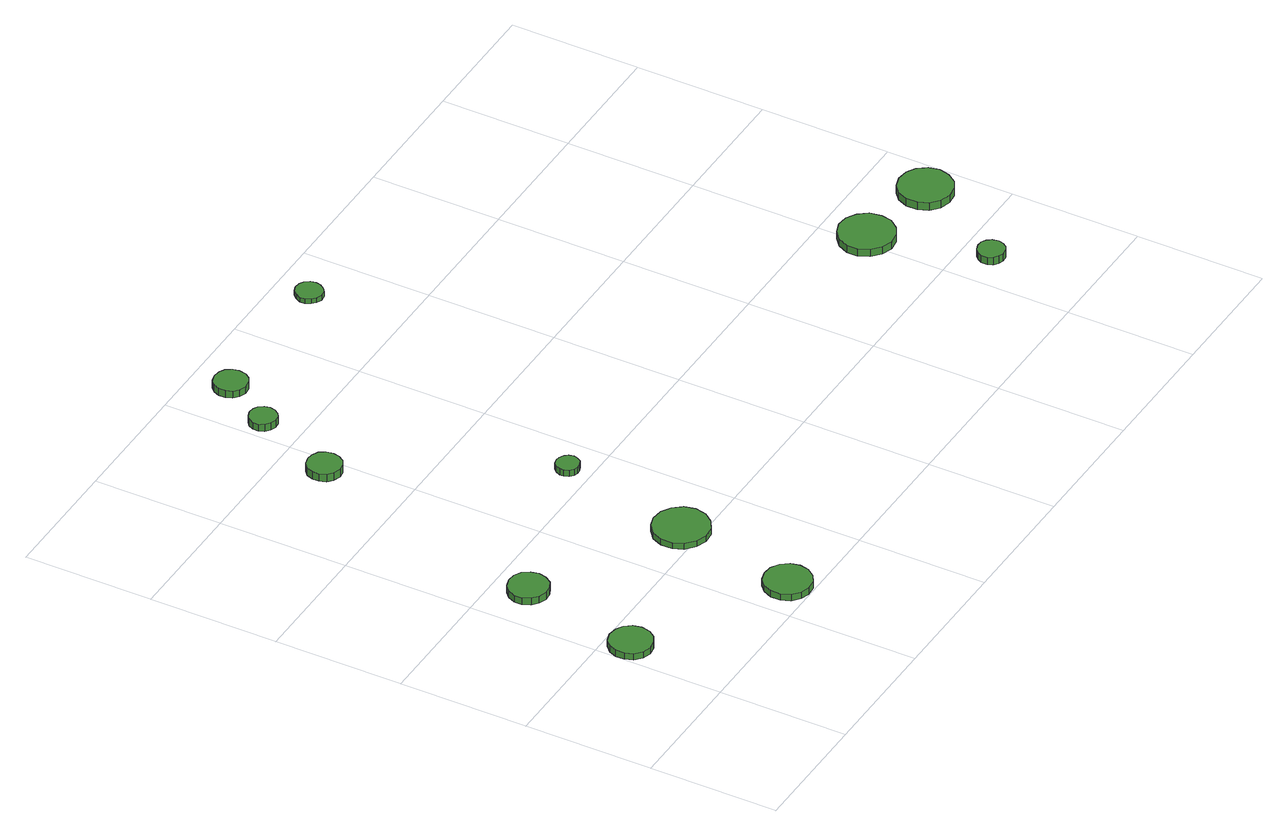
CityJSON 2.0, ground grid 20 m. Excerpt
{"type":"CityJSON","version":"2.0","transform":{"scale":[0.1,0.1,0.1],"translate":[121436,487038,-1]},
"CityObjects":{
"tree1":{"type":"SolitaryVegetationObject","attributes":{"function":"something"},"geometry":[{"type":"MultiSurface","lod":"1","boundaries":[[[0,1,2,3,4,5,6,7,8,9,10,11,12,13,14]],[[15,16,17,18,19,20,21,22,23,24,25,26,27,28,29]],[[0,29,28,1]],[[1,28,27,2]],[[2,27,26,3]],[[3,26,25,4]],[[4,25,24,5]],[[5,24,23,6]],[[6,23,22,7]],[[7,22,21,8]],[[8,21,20,9]],[[9,20,19,10]],[[10,19,18,11]],[[11,18,17,12]],[[12,17,16,13]],[[13,16,15,14]],[[14,15,29,0]]]}]},
"tree2":{"type":"SolitaryVegetationObject","attributes":{"function":"something"},"geometry":[{"type":"MultiSurface","lod":"1","boundaries":[[[30,31,32,33,34,35,36,37,38,39,40,41,42,43,44]],[[45,46,47,48,49,50,51,52,53,54,55,56,57,58,59]],[[30,59,58,31]],[[31,58,57,32]],[[32,57,56,33]],[[33,56,55,34]],[[34,55,54,35]],[[35,54,53,36]],[[36,53,52,37]],[[37,52,51,38]],[[38,51,50,39]],[[39,50,49,40]],[[40,49,48,41]],[[41,48,47,42]],[[42,47,46,43]],[[43,46,45,44]],[[44,45,59,30]]]}]},
"tree3":{"type":"SolitaryVegetationObject","attributes":{"function":"something"},"geometry":[{"type":"MultiSurface","lod":"1","boundaries":[[[60,61,62,63,64,65,66,67,68,69,70,71,72,73,74]],[[75,76,77,78,79,80,81,82,83,84,85,86,87,88,89]],[[60,89,88,61]],[[61,88,87,62]],[[62,87,86,63]],[[63,86,85,64]],[[64,85,84,65]],[[65,84,83,66]],[[66,83,82,67]],[[67,82,81,68]],[[68,81,80,69]],[[69,80,79,70]],[[70,79,78,71]],[[71,78,77,72]],[[72,77,76,73]],[[73,76,75,74]],[[74,75,89,60]]]}]},
"tree4":{"type":"SolitaryVegetationObject","attributes":{"function":"something"},"geometry":[{"type":"MultiSurface","lod":"1","boundaries":[[[90,91,92,93,94,95,96,97,98,99,100,101,102,103,104]],[[105,106,107,108,109,110,111,112,113,114,115,116,117,118,119]],[[90,119,118,91]],[[91,118,117,92]],[[92,117,116,93]],[[93,116,115,94]],[[94,115,114,95]],[[95,114,113,96]],[[96,113,112,97]],[[97,112,111,98]],[[98,111,110,99]],[[99,110,109,100]],[[100,109,108,101]],[[101,108,107,102]],[[102,107,106,103]],[[103,106,105,104]],[[104,105,119,90]]]}]},
"tree5":{"type":"SolitaryVegetationObject","attributes":{"function":"something"},"geometry":[{"type":"MultiSurface","lod":"1","boundaries":[[[120,121,122,123,124,125,126,127,128,129,130,131,132,133,134]],[[135,136,137,138,139,140,141,142,143,144,145,146,147,148,149]],[[120,149,148,121]],[[121,148,147,122]],[[122,147,146,123]],[[123,146,145,124]],[[124,145,144,125]],[[125,144,143,126]],[[126,143,142,127]],[[127,142,141,128]],[[128,141,140,129]],[[129,140,139,130]],[[130,139,138,131]],[[131,138,137,132]],[[132,137,136,133]],[[133,136,135,134]],[[134,135,149,120]]]}]},
"tree6":{"type":"SolitaryVegetationObject","attributes":{"function":"something"},"geometry":[{"type":"MultiSurface","lod":"1","boundaries":[[[150,151,152,153,154,155,156,157,158,159,160,161,162,163,164]],[[165,166,167,168,169,170,171,172,173,174,175,176,177,178,179]],[[150,179,178,151]],[[151,178,177,152]],[[152,177,176,153]],[[153,176,175,154]],[[154,175,174,155]],[[155,174,173,156]],[[156,173,172,157]],[[157,172,171,158]],[[158,171,170,159]],[[159,170,169,160]],[[160,169,168,161]],[[161,168,167,162]],[[162,167,166,163]],[[163,166,165,164]],[[164,165,179,150]]]}]},
"tree7":{"type":"SolitaryVegetationObject","attributes":{"function":"something"},"geometry":[{"type":"MultiSurface","lod":"1","boundaries":[[[180,181,182,183,184,185,186,187,188,189,190,191,192,193,194]],[[195,196,197,198,199,200,201,202,203,204,205,206,207,208,209]],[[180,209,208,181]],[[181,208,207,182]],[[182,207,206,183]],[[183,206,205,184]],[[184,205,204,185]],[[185,204,203,186]],[[186,203,202,187]],[[187,202,201,188]],[[188,201,200,189]],[[189,200,199,190]],[[190,199,198,191]],[[191,198,197,192]],[[192,197,196,193]],[[193,196,195,194]],[[194,195,209,180]]]}]},
"tree8":{"type":"SolitaryVegetationObject","attributes":{"function":"something"},"geometry":[{"type":"MultiSurface","lod":"1","boundaries":[[[210,211,212,213,214,215,216,217,218,219,220,221,222,223,224]],[[225,226,227,228,229,230,231,232,233,234,235,236,237,238,239]],[[210,239,238,211]],[[211,238,237,212]],[[212,237,236,213]],[[213,236,235,214]],[[214,235,234,215]],[[215,234,233,216]],[[216,233,232,217]],[[217,232,231,218]],[[218,231,230,219]],[[219,230,229,220]],[[220,229,228,221]],[[221,228,227,222]],[[222,227,226,223]],[[223,226,225,224]],[[224,225,239,210]]]}]},
"tree9":{"type":"SolitaryVegetationObject","attributes":{"function":"something"},"geometry":[{"type":"MultiSurface","lod":"1","boundaries":[[[240,241,242,243,244,245,246,247,248,249,250,251,252,253,254]],[[255,256,257,258,259,260,261,262,263,264,265,266,267,268,269]],[[240,269,268,241]],[[241,268,267,242]],[[242,267,266,243]],[[243,266,265,244]],[[244,265,264,245]],[[245,264,263,246]],[[246,263,262,247]],[[247,262,261,248]],[[248,261,260,249]],[[249,260,259,250]],[[250,259,258,251]],[[251,258,257,252]],[[252,257,256,253]],[[253,256,255,254]],[[254,255,269,240]]]}]},
"tree10":{"type":"SolitaryVegetationObject","attributes":{"function":"something"},"geometry":[{"type":"MultiSurface","lod":"1","boundaries":[[[270,271,272,273,274,275,276,277,278,279,280,281,282,283,284]],[[285,286,287,288,289,290,291,292,293,294,295,296,297,298,299]],[[270,299,298,271]],[[271,298,297,272]],[[272,297,296,273]],[[273,296,295,274]],[[274,295,294,275]],[[275,294,293,276]],[[276,293,292,277]],[[277,292,291,278]],[[278,291,290,279]],[[279,290,289,280]],[[280,289,288,281]],[[281,288,287,282]],[[282,287,286,283]],[[283,286,285,284]],[[284,285,299,270]]]}]},
"tree11":{"type":"SolitaryVegetationObject","attributes":{"function":"something"},"geometry":[{"type":"MultiSurface","lod":"1","boundaries":[[[300,301,302,303,304,305,306,307,308,309,310,311,312,313,314]],[[315,316,317,318,319,320,321,322,323,324,325,326,327,328,329]],[[300,329,328,301]],[[301,328,327,302]],[[302,327,326,303]],[[303,326,325,304]],[[304,325,324,305]],[[305,324,323,306]],[[306,323,322,307]],[[307,322,321,308]],[[308,321,320,309]],[[309,320,319,310]],[[310,319,318,311]],[[311,318,317,312]],[[312,317,316,313]],[[313,316,315,314]],[[314,315,329,300]]]}]},
"tree12":{"type":"SolitaryVegetationObject","attributes":{"function":"something"},"geometry":[{"type":"MultiSurface","lod":"1","boundaries":[[[330,331,332,333,334,335,336,337,338,339,340,341,342,343,344]],[[345,346,347,348,349,350,351,352,353,354,355,356,357,358,359]],[[330,359,358,331]],[[331,358,357,332]],[[332,357,356,333]],[[333,356,355,334]],[[334,355,354,335]],[[335,354,353,336]],[[336,353,352,337]],[[337,352,351,338]],[[338,351,350,339]],[[339,350,349,340]],[[340,349,348,341]],[[341,348,347,342]],[[342,347,346,343]],[[343,346,345,344]],[[344,345,359,330]]]}]}
},
"vertices":[
[66,162,17],[63,175,17],[55,186,17],[44,192,17],[30,194,17],[17,190,17],[7,181,17],[2,168,17],[2,155,17],[7,142,17],[17,133,17],[30,129,17],[44,131,17],[55,137,17],[63,148,17],[63,148,6],[55,137,6],[44,131,6],[30,129,6],[17,133,6],[7,142,6],[2,155,6],[2,168,6],[7,181,6],[17,190,6],[30,194,6],[44,192,6],[55,186,6],[63,175,6],[66,162,6],
[103,347,18],[100,359,18],[93,370,18],[82,376,18],[69,377,18],[57,373,18],[48,365,18],[42,353,18],[42,341,18],[48,329,18],[57,321,18],[69,317,18],[82,318,18],[93,324,18],[100,335,18],[100,335,6],[93,324,6],[82,318,6],[69,317,6],[57,321,6],[48,329,6],[42,341,6],[42,353,6],[48,365,6],[57,373,6],[69,377,6],[82,376,6],[93,370,6],[100,359,6],[103,347,6],
[298,38,17],[295,52,17],[286,64,17],[273,72,17],[258,73,17],[244,69,17],[233,59,17],[227,45,17],[227,30,17],[233,16,17],[244,6,17],[258,2,17],[273,3,17],[286,11,17],[295,23,17],[295,23,6],[286,11,6],[273,3,6],[258,2,6],[244,6,6],[233,16,6],[227,30,6],[227,45,6],[233,59,6],[244,69,6],[258,73,6],[273,72,6],[286,64,6],[295,52,6],[298,38,6],
[342,229,16],[338,246,16],[327,260,16],[312,269,16],[294,271,16],[278,266,16],[264,254,16],[257,238,16],[257,220,16],[264,204,16],[278,192,16],[294,186,16],[312,188,16],[327,197,16],[338,211,16],[338,211,6],[327,197,6],[312,188,6],[294,186,6],[278,192,6],[264,204,6],[257,220,6],[257,238,6],[264,254,6],[278,266,6],[294,271,6],[312,269,6],[327,260,6],[338,246,6],[342,229,6],
[200,730,22],[198,741,22],[192,750,22],[182,755,22],[172,756,22],[161,753,22],[153,746,22],[149,736,22],[149,725,22],[153,715,22],[161,708,22],[172,704,22],[182,705,22],[192,711,22],[198,720,22],[198,720,9],[192,711,9],[182,705,9],[172,704,9],[161,708,9],[153,715,9],[149,725,9],[149,736,9],[153,746,9],[161,753,9],[172,756,9],[182,755,9],[192,750,9],[198,741,9],[200,730,9],
[364,436,17],[362,444,17],[358,449,17],[351,453,17],[344,454,17],[337,452,17],[332,447,17],[329,440,17],[329,433,17],[332,426,17],[337,421,17],[344,419,17],[351,420,17],[358,423,17],[362,429,17],[362,429,6],[358,423,6],[351,420,6],[344,419,6],[337,421,6],[332,426,6],[329,433,6],[329,440,6],[332,447,6],[337,452,6],[344,454,6],[351,453,6],[358,449,6],[362,444,6],[364,436,6],
[254,861,18],[252,870,18],[247,877,18],[240,881,18],[231,882,18],[223,879,18],[216,874,18],[212,866,18],[212,857,18],[216,849,18],[223,843,18],[231,840,18],[240,841,18],[247,845,18],[252,853,18],[252,853,6],[247,845,6],[240,841,6],[231,840,6],[223,843,6],[216,849,6],[212,857,6],[212,866,6],[216,874,6],[223,879,6],[231,882,6],[240,881,6],[247,877,6],[252,870,6],[254,861,6],
[307,940,18],[305,950,18],[299,959,18],[290,964,18],[279,965,18],[269,962,18],[261,955,18],[257,945,18],[257,935,18],[261,925,18],[269,918,18],[279,914,18],[290,916,18],[299,921,18],[305,929,18],[305,929,6],[299,921,6],[290,916,6],[279,914,6],[269,918,6],[261,925,6],[257,935,6],[257,945,6],[261,955,6],[269,962,6],[279,965,6],[290,964,6],[299,959,6],[305,950,6],[307,940,6],
[541,947,14],[539,956,14],[534,963,14],[527,967,14],[518,968,14],[510,965,14],[504,959,14],[500,951,14],[500,943,14],[504,935,14],[510,929,14],[518,926,14],[527,927,14],[534,932,14],[539,939,14],[539,939,6],[534,932,6],[527,927,6],[518,926,6],[510,929,6],[504,935,6],[500,943,6],[500,951,6],[504,959,6],[510,965,6],[518,968,6],[527,967,6],[534,963,6],[539,956,6],[541,947,6],
[1075,152,26],[1073,161,26],[1068,168,26],[1061,172,26],[1052,173,26],[1044,170,26],[1038,164,26],[1034,157,26],[1034,148,26],[1038,140,26],[1044,135,26],[1052,132,26],[1061,133,26],[1068,137,26],[1073,144,26],[1073,144,13],[1068,137,13],[1061,133,13],[1052,132,13],[1044,135,13],[1038,140,13],[1034,148,13],[1034,157,13],[1038,164,13],[1044,170,13],[1052,173,13],[1061,172,13],[1068,168,13],[1073,161,13],[1075,152,13],
[1054,328,19],[1051,346,19],[1040,360,19],[1025,369,19],[1008,371,19],[991,365,19],[978,353,19],[970,337,19],[970,320,19],[978,304,19],[991,292,19],[1008,286,19],[1025,288,19],[1040,297,19],[1051,311,19],[1051,311,7],[1040,297,7],[1025,288,7],[1008,286,7],[991,292,7],[978,304,7],[970,320,7],[970,337,7],[978,353,7],[991,365,7],[1008,371,7],[1025,369,7],[1040,360,7],[1051,346,7],[1054,328,7],
[1185,308,20],[1181,324,20],[1171,338,20],[1157,346,20],[1140,348,20],[1123,343,20],[1111,332,20],[1104,316,20],[1104,299,20],[1111,283,20],[1123,272,20],[1140,267,20],[1157,269,20],[1171,277,20],[1181,291,20],[1181,291,7],[1171,277,7],[1157,269,7],[1140,267,7],[1123,272,7],[1111,283,7],[1104,299,7],[1104,316,7],[1111,332,7],[1123,343,7],[1140,348,7],[1157,346,7],[1171,338,7],[1181,324,7],[1185,308,7]
]}
